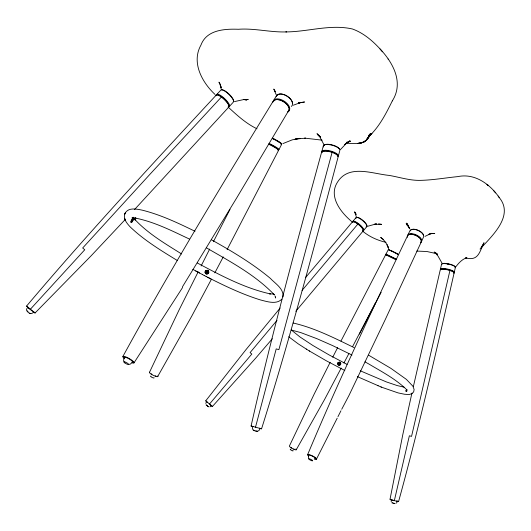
<?xml version="1.0" encoding="UTF-8"?>
<svg xmlns="http://www.w3.org/2000/svg" width="531" height="531" viewBox="0 0 531 531"><rect width="100%" height="100%" fill="white"/><g stroke="black" fill="none" stroke-linecap="round" stroke-linejoin="round"><path stroke-width="0.8" d="M124.891 213.727C122.946 218.745 127.002 223.518 130.201 226.929C144.2 240.337 160.92 250.486 177.387 260.542M406.401 391.141L406.361 391.46A2.29 0.412 -63.2 0 0 406.494 391.513M330.163 362.341L314.325 393.796L289.448 445.927A3.923 0.836 28.5 0 0 292.09 448.41A3.923 0.836 28.5 0 0 296.232 449.803L296.278 449.498A3.923 0.836 28.5 0 0 295.906 448.994M392.243 499.99L390.026 499.246L402.85 434.385L411.917 393.119M283.03 296.915C283.992 288.652 275.197 283.587 270.325 278.35C252.258 263.296 231.921 251.229 211.444 239.793M413.337 386.701L440.192 270.14A7.182 1.659 12.7 0 1 447.706 269.861A7.182 1.659 12.7 0 1 453.952 273.319M454.158 272.775C436.708 349.325 419.417 425.942 398.549 501.649L396.385 501.125M454.324 272.051L455.439 267.179M252.258 426.333L251.083 426.015C271.753 334.112 296.723 243.258 321.547 152.41A8.589 2.887 15.2 0 1 330.753 151.946A8.589 2.887 15.2 0 1 338.101 157.01C313.914 247.977 289.86 339.024 261.557 428.816L260.25 428.471M124.287 357.343L123.577 360.151L124.042 362.089M133.095 219.648L133.241 219.097A2.768 0.631 -61.9 0 0 133.042 218.719L132.338 219.422A3.013 0.684 -61.9 0 0 131.542 220.803L131.117 222.044A2.768 0.631 -61.9 0 0 131.316 222.416L132.02 221.706A3.02 0.69 -61.9 0 0 132.338 221.208M321.779 151.561L323.333 145.852M338.347 363.065L339.15 363.536L339.913 362.739C338.426 363.755 341.698 364.77 339.282 363.927L338.619 364.671L339.024 363.795L338.214 363.323L339.176 363.443M206.406 273.352L207.017 272.37C206.659 273.823 205.543 273.279 206.698 272.224L205.829 271.295L206.864 271.918C207.209 270.279 208.278 270.837 207.176 272.078C210.09 273.425 205.198 271.832 208.033 272.834M124.964 213.595C128.084 206.971 136.932 209.055 142.64 210.256C160.933 214.882 178.124 223.047 195.023 231.284M130.931 221.327L131.21 220.637M124.533 214.637L125.329 212.679M392.316 100.89C404.668 81.568 391.759 60.607 377.926 46.695C370.718 39.214 362.301 32.53 352.431 28.986C330.481 23.995 308.04 31.82 285.897 31.92L286.382 31.906C270.319 32.477 254.515 28.077 238.406 29.271C224.487 28.767 206.552 29.829 200.93 45.122C191.193 62.406 201.986 82.312 215.068 94.478M307.575 454.795C338.532 380.813 372.961 308.358 407.443 235.976M205.769 403.434L206.592 401.555L205.736 400.832L245.919 349.71L280.189 308.013M338.619 364.671L339.01 363.788L338.214 363.323M421.66 241.094L423.665 236.773A7.52 3.684 24.4 0 0 417.771 230.315A7.52 3.684 24.4 0 0 409.786 231.038L407.748 235.333A7.547 3.657 24.5 0 1 416.928 235.2A7.547 3.657 24.5 0 1 420.871 242.123M406.149 390.896L406.759 389.581M149.443 372.404L179.093 309.912L198.182 271.832M406.215 390.882L406.852 389.568M27.804 307.018L26.55 309.234C26.437 311.564 29.431 314.033 31.741 313.476L33.938 312.142L33.712 311.856M392.462 100.585C386.057 113.515 379.373 126.896 368.574 136.772L371.912 133.573L367.923 137.556M207.176 272.078L207.74 270.929M206.101 273.193L206.605 272.157L205.656 271.6M201.116 265.971L209.679 249.052M213.402 241.698L229.983 209.406M314.266 459.036A5.038 1.115 26.4 0 0 316.33 459.375L337.231 418.123M337.975 416.649L340.962 410.762M341.712 409.288L348.986 395.462L385.333 319.423L421.362 241.744L421.163 241.273A7.168 3.471 24.5 0 0 416.662 235.678A7.168 3.471 24.5 0 0 408.658 234.808M332.738 357.224L337.597 347.679M340.955 341.075L385.659 254.721L395.847 259.679M278.981 149.53L281.642 144.386M386.522 254.468L385.984 254.083L388.214 249.796A6.691 0.339 27.1 0 1 391.672 251.19A6.691 0.339 27.1 0 1 398.423 254.714M375.663 302.451L352.763 346.285M359.421 334.105L381.145 292.289M339.15 363.536L339.654 362.6M339.409 363.669L339.913 362.739M214.816 272.881L223.259 256.885M227.095 249.616L278.589 150.293L278.43 149.722M343.896 363.025L348.907 353.56M211.358 279.372L191.751 316.151L157.607 376.671A4.706 0.996 26.1 0 1 152.019 374.674A4.706 0.996 26.1 0 1 149.782 372.191M341.187 368.083L324.574 399.478L296.232 449.803M122.86 356.527C170.212 269.794 221.613 185.385 273.206 101.129M338.878 364.81L339.349 363.967L340.198 364.359M133.148 219.343L132.511 220.418L132.013 220.239L132.259 220.85L131.681 222.044L132.325 220.969L131.867 220.657L132.511 221.208L132.571 220.538L132.06 220.325L132.909 219.449M132.571 220.538L133.195 219.436M396.445 503.129L397.453 501.337L397.035 501.131M132.133 220.106L132.139 220.504M132.272 221.062L132.06 220.325M367.777 137.987L370.406 133.58C367.538 144.591 355.836 144.1 346.756 143.138M276.598 95.567L273.644 100.405A9.286 5.038 32.5 0 1 285.559 102.111A9.286 5.038 32.5 0 1 287.835 111.576M259.36 428.232L260.217 428.457L258.896 430.628C257.09 431.975 253.373 430.953 252.477 428.909L252.424 426.373L251.083 426.015M206.864 271.918L207.429 270.77M406.965 390.411L406.368 391.281A2.29 0.412 -63.2 0 1 406.089 391.32L406.295 390.504A2.496 0.445 -63.2 0 1 406.494 390.053M132.119 362.872A6.405 1.407 29.5 0 0 133.978 362.892L182.445 287.722L182.571 286.634L236.653 198.01L289.342 109.459L289.136 108.928M481.106 247.652L484 242.76C479.367 252.066 478.584 261.126 465.753 258.013M367.864 137.954L371.05 133.918L368.448 136.945M366.662 139.381L368.879 136.348L366.589 139.607M406.633 391.42L406.912 391.068M456.102 266.456C458.95 262.719 462.309 259.141 466.922 257.674L465.607 257.854M131.695 221.54L130.991 222.243A2.768 0.631 -61.9 0 1 130.785 221.872M132.013 219.257L132.717 218.546A2.768 0.631 -61.9 0 1 132.916 218.925M277.036 320.339L250.094 352.604L251.82 354.051L209.506 404.051L205.736 400.832M363.244 230.879L295.774 311.312M363.708 230.315L366.868 226.538M302.099 290.377L358.06 223.85M305.517 277.594L352.352 221.971A7.042 1.898 39.9 0 1 359.726 225.569A7.042 1.898 39.9 0 1 362.56 231.158M352.823 221.407L355.989 217.65M281.855 299.185C276.266 304.807 267.166 301.608 260.555 299.969C242.229 294.307 224.859 285.97 207.774 277.328M272.31 338.765L255.816 358L212.413 406.48L210.223 404.642M125.522 219.203L91.213 255.716L35.019 313.024L26.557 306.095C87.608 233.766 152.052 164.404 216.343 94.969M30.187 309.454L84.761 249.749L82.677 247.997L149.769 174.487L221.6 96.815M216.947 94.312L220.996 89.931A8.695 2.396 43.7 0 1 229.279 94.75A8.695 2.396 43.7 0 1 233.295 102.164L229.286 106.539A8.708 2.343 43.6 0 0 224.115 98.129A8.708 2.343 43.6 0 0 216.628 95.129M134.449 209.645L228.688 107.189A8.708 2.33 43.5 0 0 223.505 98.786A8.708 2.33 43.5 0 0 216.024 95.779M340.391 149.623L346.537 143.191L349.942 140.801L345.143 144.226M366.224 140.151L367.558 138.837L369.576 134.184C368.428 138.385 365.474 142.235 360.987 142.972L364.664 141.638L365.779 140.589M132.558 362.082L130.394 364.054L128.402 364.585M480.044 249.092C491.653 236.268 514.386 215.964 499.332 197.671C490.213 184.323 474.867 172.973 457.828 176.611C445.396 177.845 433.05 180.075 420.532 180.361C409.832 180.666 399.584 177.201 389.157 175.409C372.37 173.816 348.993 163.999 337.603 181.967C327.939 196.603 341.207 213.057 352.551 222.217M132.226 217.942L132.923 217.318L131.98 218.009M316.33 459.375L316.655 459.109A5.038 1.115 26.4 0 0 310.688 455.107A5.038 1.115 26.4 0 0 308.571 456.063M344.559 144.644L347.46 142.554L350.513 141.186L348.323 141.644M157.607 376.671L157.933 376.446A4.706 0.996 26.1 0 0 157.747 375.981M209.858 406.892L211.557 405.757L211.046 405.306M207.462 273.956L208.106 273.538A2.781 2.715 -9.8 0 0 208.809 272.264M205.769 270.73L206.426 270.379M424.999 236.388L431.338 233.328L428.729 234.383L431.743 233.574L434.75 233.521L430.687 233.375M282.897 143.596L292.262 139.845L300.008 138.345L295.037 139.129L305.458 138.173L304.748 138.126L322.164 140.164M293.338 105.204L300.5 102.589L298.376 102.994M367.711 226.272L376.472 223.823L374.269 224.308L381.59 224.347L378.543 223.85M234.417 101.62L243.583 99.582L248.242 99.39L244.194 99.45M298.522 103.014L304.568 101.985L298.953 102.868M385.984 254.083L396.179 259.035M386.117 254.555L395.794 259.261M338.055 364.764A2.124 2.091 64.9 0 0 339.11 365.315L340.245 364.93A2.316 2.277 65.1 0 0 340.789 363.835L340.391 362.7A2.124 2.091 65.3 0 0 339.369 362.129L338.201 362.527A2.316 2.277 65.2 0 0 337.656 363.622M207.448 273.896L206.725 274.036A2.549 2.489 -9.5 0 1 205.464 273.379L205.052 271.952A2.781 2.715 -9.6 0 1 205.756 270.671L207.156 270.299A2.549 2.489 -9.9 0 1 208.424 270.956L208.822 272.323M346.809 142.135L348.223 142.016M416.742 251.077L426.957 251.521L437.099 253.791M273.505 294.048L269.509 293.829L270.445 293.935C244.466 288.194 220.697 275.383 197.34 263.011M133.938 217.929L135.989 218.148L134.914 217.982C154.163 221.746 171.891 230.799 189.507 239.103M397.088 501.284L397.453 501.337M390.026 499.246L390.524 499.326M391.234 501.702L391.115 499.552L391.486 499.611M33.938 312.142L33.28 311.783M244.054 99.576L246.736 100.034L244.492 99.589M293.158 323.014C314.584 327.886 334.377 338.061 354.044 347.573M404.031 387.145L397.241 385.586L386.336 381.895L360.277 370.797M291.4 330.05L300.659 332.552L316.941 338.698L332.685 345.628L351.987 355.053M26.557 306.095L27.473 306.606M392.455 502.884L391.851 502.764L395.177 503.653M253.214 430.236L254.276 430.515M397.115 501.364L391.539 499.837M386.017 242.348C377.455 240.364 369.231 236.7 362.474 230.998M253.38 426.625L252.424 426.373L255.716 427.249M255.743 430.9L257.588 431.404M261.557 428.816L255.511 427.196L276.2 348.9L278.894 349.63L332.18 152.078M392.854 500.229L394.341 500.647L409.361 435.792L411.552 436.382L450.009 270.193M393.604 503.176L394.221 503.355M397.002 501.052L397.984 501.37M357.396 376.638L381.424 387.139L398.097 392.907L404.483 394.241L409.082 394.566L412.102 393.551L413.676 391.832L414.12 389.482L412.892 386.203L406.394 379.386L390.902 368.368L368.746 355.259M391.52 499.757L391.115 499.552M377.687 385.612L378.125 385.791M380.946 386.946L381.424 387.139M436.356 253.28L434.199 252.378L437.04 253.725M390.816 250.539L393.232 251.661M205.829 271.295L206.825 271.753M257.031 128.794C246.006 123.59 236.972 115.167 228.071 107.003M132.531 361.651L133.945 362.321L133.978 362.892M315.494 458.552L316.655 459.109M192.806 269.356L202.65 274.66M394.858 252.398L388.672 249.63L389.177 250.008M347.062 364.385L329.147 354.947L312.945 345.522L299.942 336.946L291.227 329.937M344.831 370.519L326.233 360.735L309.221 350.885M210.907 278.928L206.141 276.485M204.203 275.483L206.24 276.538M202.557 274.613L204.302 275.536M394.725 252.417L398.369 254.296M206.327 247.785C230.029 261.484 254.966 274.633 274.122 294.572L273.432 293.769L274.414 295.09M195.693 270.949L199.57 273.034M396.166 253.174L397.374 253.851M364.989 361.863L368.726 363.941C381.577 371.607 395.15 378.643 406.042 389.064M435.632 252.816L434.219 252.026L437.391 254.734L435.068 252.577L437.975 256.028L441.965 263.037M207.236 271.965L208.205 272.536M339.521 363.622L340.331 364.093M181.629 253.991C165.008 243.53 147.538 233.414 134.217 218.745L135.246 220.053L133.626 217.949M288.725 336.767L298.097 343.769L306.652 349.298M306.241 349.046L309.6 351.117M131.821 220.564L132.259 220.85M28.787 308.252L32.464 311.179M385.659 254.721L386.196 255.106M408.319 225.994L407.018 225.051L408.631 226.246M27.021 310.92L28.05 311.704M383.614 239.66L380.681 237.417C384.112 239.899 386.674 243.41 388.194 247.346L387.086 244.758L388.672 248.886M206.785 401.715L207.727 402.538M211.557 405.757L210.907 405.219M317.472 134.509L320.638 137.117L317 133.666L320.107 137.423L324.189 145.162M486.914 184.357L488.527 185.691L487.279 184.662M209.393 403.952L210.615 404.987M207.07 405.664C203.32 402.551 211.172 409.116 207.422 406.003M211.723 405.876L212.413 406.48M29.305 308.591L27.645 306.984M29.729 313.131L30.181 313.602M408.697 225.96L406.162 223.272L409.746 228.742L406.713 223.133L408.312 226.1M493.79 190.802L495.622 192.906M379.99 48.958L382.473 51.826M34.714 312.64L35.019 313.024M499.332 197.671L498.171 196.078M274.547 90.682L275.317 91.777M388.055 58.961L388.453 59.532M220.564 84.635L218.971 82.159L221.195 87.575L220.425 85.066L221.161 88.942M275.317 91.551L273.79 89.055L276.412 95.168M355.02 212.546L356.168 214.471L354.622 211.823L356.48 217.232M133.228 217.239L133.54 217.776M338.021 364.784L337.689 363.602A2.316 2.277 65.2 0 1 338.234 362.507M208.749 271.533L208.411 270.89A2.549 2.489 -9.9 0 0 207.143 270.233M408.439 226.325L409.507 228.775M124.752 218.845L125.495 220.664M308.863 458.93L308.398 457.622L308.737 455.346A3.75 0.83 26.4 0 1 313.356 456.673A3.75 0.83 26.4 0 1 314.637 458.738M275.078 296.072L275.556 298.01L275.33 296.975M340.683 363.237L340.756 363.854M205.066 272.011L205.125 272.742M154.023 377.714A1.965 0.425 26.1 0 1 153.127 377.853A1.965 0.425 26.1 0 1 150.904 376.691A1.965 0.425 26.1 0 1 151.03 376.154M156.008 376.061A3.505 0.737 26.1 0 1 155.125 375.822M151.959 374.315A3.505 0.737 26.1 0 1 151.156 373.744M272.284 138.472A8.031 0.836 28 0 1 279.937 142.759A8.031 0.836 28 0 1 280.932 144.332M269.595 143.669A8.031 0.777 28 0 1 277.262 147.943A8.031 0.777 28 0 1 278.284 149.457M268.965 143.894A7.626 0.737 28 0 1 276.591 148.083A7.626 0.737 28 0 1 277.773 149.649M272.595 138.193A7.626 0.796 28 0 1 281.483 143.815M272.722 138.491A5.761 0.604 28 0 1 274.454 139.341M276.226 140.297A5.761 0.604 28 0 1 279.751 142.647M216.953 94.949A8.27 2.217 43.6 0 1 224.812 99.569A8.27 2.217 43.6 0 1 228.682 106.558M221.606 89.918A8.257 2.283 43.7 0 1 229.478 94.491A8.257 2.283 43.7 0 1 233.288 101.534M124.327 357.781A4.766 1.049 29.5 0 1 129.053 358.856A4.766 1.049 29.5 0 1 132.086 362.222M276.18 96.695A9.259 5.078 32.6 0 1 287.185 96.297A9.259 5.078 32.6 0 1 291.287 106.432M273.823 101.023A8.828 4.779 32.5 0 1 274.613 100.213M275.144 99.921A8.828 4.779 32.5 0 1 283.461 101.494A8.828 4.779 32.5 0 1 289.083 108.284M289.083 109.525A8.828 4.779 32.5 0 1 288.665 110.567M277.202 95.461A8.795 4.825 32.6 0 1 285.937 95.388A8.795 4.825 32.6 0 1 292.468 103.339M323.538 146.954A8.576 2.947 15.2 0 1 331.085 144.963A8.576 2.947 15.2 0 1 339.853 150.446L338.327 156.16A8.589 2.894 15.2 0 0 329.532 150.731A8.589 2.894 15.2 0 0 321.992 152.643M322.078 152.105A8.157 2.741 15.2 0 1 330.813 151.654A8.157 2.741 15.2 0 1 337.796 156.472M323.864 145.547A8.144 2.801 15.2 0 1 331.225 144.697A8.144 2.801 15.2 0 1 339.409 148.872M132.816 220.332A3.02 0.69 -61.9 0 1 132.524 220.883M131.502 220.086A3.013 0.684 -61.9 0 1 131.695 219.754M206.712 273.976A2.549 2.489 -9.5 0 1 205.444 273.319M268.62 144.166A8.031 0.77 28 0 1 276.651 148.574A8.031 0.77 28 0 1 277.892 150.213M124.453 358.737A6.405 1.407 29.5 0 1 125.787 356.892A6.405 1.407 29.5 0 1 133.945 362.321M272.801 102.251A9.292 5.031 32.5 0 1 283.806 101.906A9.292 5.031 32.5 0 1 287.975 112.008M292.973 450.54A1.639 0.352 28.5 0 1 292.435 450.792A1.639 0.352 28.5 0 1 290.49 449.684A1.639 0.352 28.5 0 1 290.809 449.299M294.42 449.233A2.921 0.624 28.5 0 1 293.623 448.941M291.851 448.011A2.921 0.624 28.5 0 1 291.088 447.494M352.823 222.25A7.036 1.905 39.9 0 1 359.275 224.208A7.036 1.905 39.9 0 1 363.025 230.593M355.982 218.5A7.029 1.945 39.9 0 1 362.461 220.405A7.029 1.945 39.9 0 1 366.178 226.83M352.863 221.912A6.684 1.805 39.9 0 1 358.989 224.573A6.684 1.805 39.9 0 1 363.204 230.374M356.5 217.591A6.677 1.845 39.9 0 1 362.646 220.212A6.677 1.845 39.9 0 1 366.828 226.033M410.284 230.866A7.142 3.505 24.4 0 1 416.702 229.75A7.142 3.505 24.4 0 1 423.419 234.987M455.226 267.737A7.175 1.706 12.6 0 0 449 264.232A7.175 1.706 12.6 0 0 441.487 264.571L440.358 269.416A7.182 1.666 12.7 0 1 447.872 269.131A7.182 1.666 12.7 0 1 454.118 272.595M440.624 269.841A6.823 1.58 12.7 0 1 447.759 269.575A6.823 1.58 12.7 0 1 453.693 272.868M441.918 264.279A6.81 1.626 12.6 0 1 449.053 263.953A6.81 1.626 12.6 0 1 454.974 267.285M447.168 264.007A5.144 1.228 12.6 0 1 448.337 264.206M339.336 362.149A2.124 2.091 65.3 0 1 340.391 362.7M406.958 389.86A2.157 0.385 -63.2 0 1 406.759 390.232L406.242 390.989A1.978 0.352 -63.2 0 1 406.003 391.022L406.182 390.318A2.164 0.385 -63.2 0 1 406.48 389.661M407.536 237.364A7.547 3.651 24.5 0 1 415.434 235.293A7.547 3.651 24.5 0 1 420.572 242.767M131.615 221.493L131.496 221.971A2.396 0.544 -61.9 0 0 131.668 222.29L132.279 221.679A2.615 0.597 -61.9 0 0 132.969 220.491L133.334 219.416A2.396 0.544 -61.9 0 0 133.162 219.091L132.558 219.701A2.609 0.591 -61.9 0 0 131.861 220.896L131.615 221.493M366.496 140.191L363.609 142.122L366.496 140.191M338.858 362.394L338.393 362.66A2.005 1.971 65.2 0 0 337.922 363.602L338.234 364.611A1.839 1.805 64.9 0 0 339.15 365.082L340.132 364.751A2.005 1.971 65 0 0 340.603 363.808L340.291 362.799A1.839 1.805 65.3 0 0 339.375 362.328L338.858 362.394M207.94 273.306L206.732 273.684A2.204 2.151 -9.6 0 1 205.636 273.113L205.291 271.925A2.409 2.35 -9.6 0 1 205.902 270.823L207.11 270.438A2.204 2.151 -9.9 0 1 208.205 271.009L208.55 272.197A2.409 2.35 -9.8 0 1 207.94 273.306M362.076 142.666L357.628 143.436L362.076 142.666M124.871 362.912A2.682 0.577 29.4 0 0 128.668 364.505A2.682 0.577 29.4 0 0 125.489 362.109A2.682 0.577 29.4 0 0 124.871 362.912M309.274 459.454A2.111 0.458 26.4 0 0 312.527 460.848A2.111 0.458 26.4 0 0 310.482 459.202A2.111 0.458 26.4 0 0 309.274 459.454"/></g></svg>
